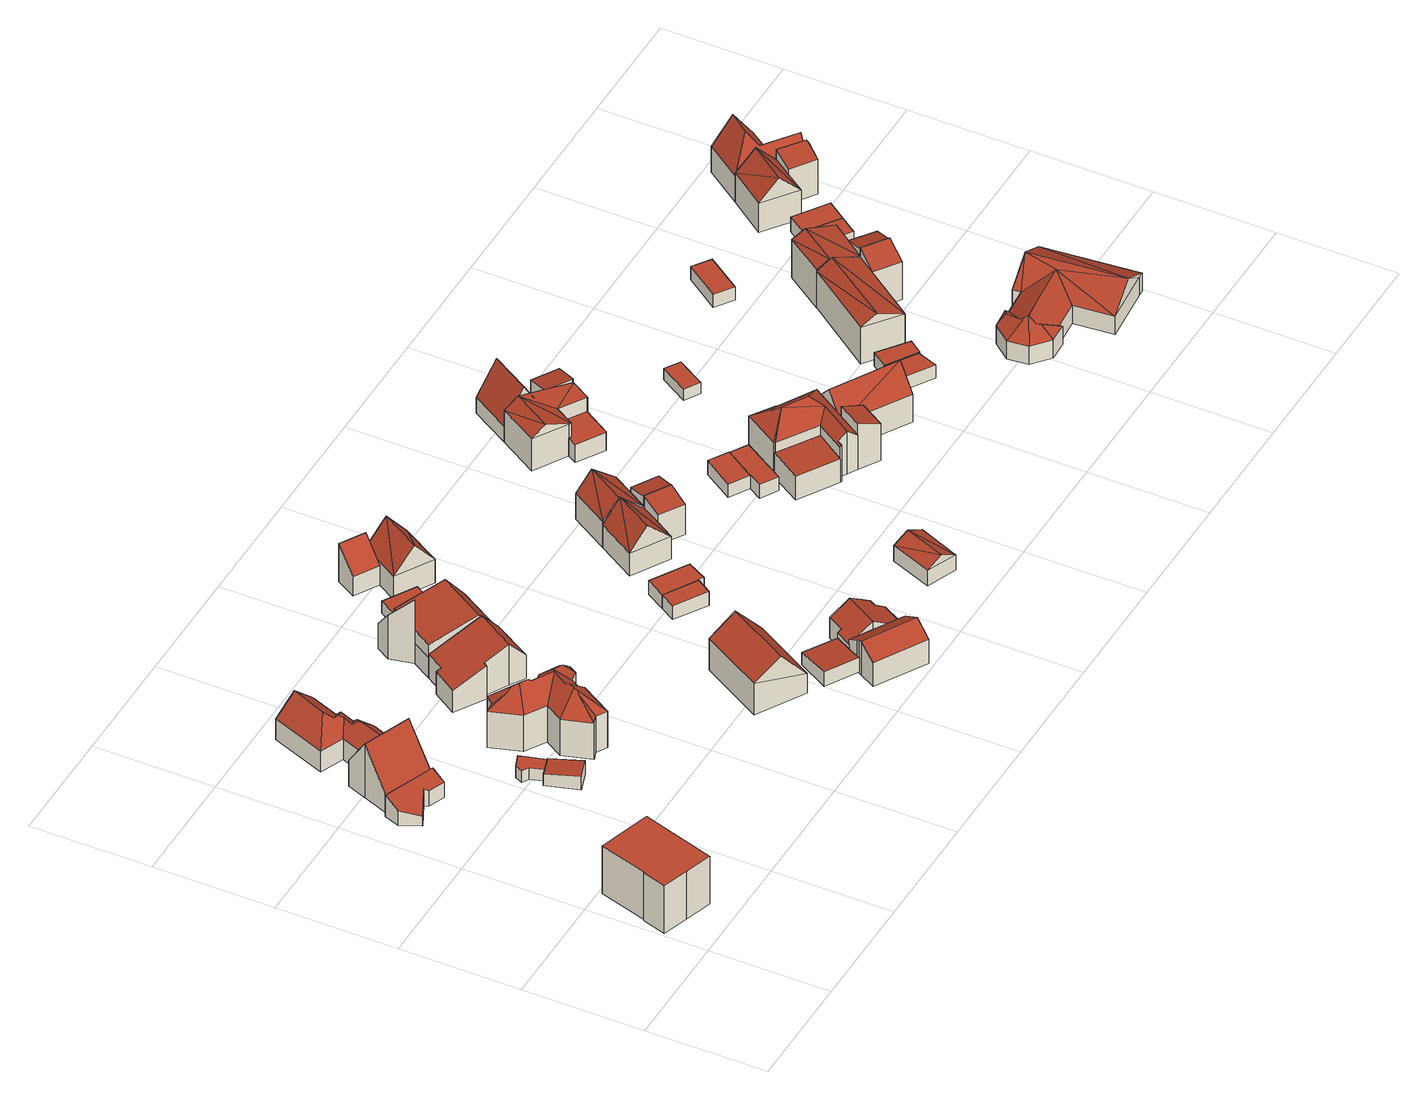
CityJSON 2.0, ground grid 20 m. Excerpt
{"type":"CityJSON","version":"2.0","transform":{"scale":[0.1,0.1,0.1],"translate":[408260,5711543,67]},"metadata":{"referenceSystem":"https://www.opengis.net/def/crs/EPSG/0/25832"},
"CityObjects":{
"building1":{"type":"Building","attributes":{"Gemeindeschluessel":"05978036","Geometrietyp2DReferenz":"3000","function":"31001_1000","roofType":"9999","measuredHeight":9},"geometry":[{"type":"MultiSurface","lod":"2","boundaries":[[[0,1,2,3,4,5,6]],[[6,5,7,8]],[[5,4,9,7]],[[4,3,10,9]],[[3,2,11,10]],[[2,1,12,11]],[[1,0,13,12]],[[0,6,8,13]],[[8,7,9,10,11,12,13]]],"semantics":{"surfaces":[{"type":"RoofSurface"},{"type":"WallSurface"},{"type":"GroundSurface"}],"values":[0,1,1,1,1,1,1,1,2]}}]},
"building2":{"type":"Building","attributes":{"Gemeindeschluessel":"05978036","Geometrietyp2DReferenz":"3000","function":"31001_1000"},"children":["building2-1","building2-2","building2-3"]},
"building2-1":{"type":"BuildingPart","attributes":{"roofType":"5000","measuredHeight":7.18},"parents":["building2"],"geometry":[{"type":"MultiSurface","lod":"2","boundaries":[[[14,15,16,17]],[[15,18,19,16]],[[18,20,21,19]],[[20,22,23,21]],[[22,24,25,23]],[[24,26,27,25]],[[26,28,29,27]],[[30,31,32,33]],[[31,34,35,32]],[[34,36,37,35]],[[36,14,17,37]],[[31,30,38,39,40,41,42,43]],[[39,44,28,26,40]],[[26,24,41,40]],[[24,22,42,41]],[[22,20,45,43,42]],[[20,18,46,45]],[[18,15,14,47,46]],[[14,36,34,47]],[[34,31,43,45,46,47]],[[17,16,19,21,23,25,27,29,48,33,32,35,37]],[[49,44,39]],[[48,29,28,44,49]],[[38,49,39]],[[48,49,38,30,33]]],"semantics":{"surfaces":[{"type":"WallSurface"},{"type":"RoofSurface"},{"type":"GroundSurface"},{"type":"ClosureSurface"}],"values":[0,0,0,0,0,0,0,0,0,0,0,1,1,1,1,1,1,1,1,1,2,0,3,0,3]}}]},
"building2-2":{"type":"BuildingPart","attributes":{"roofType":"2100","measuredHeight":4.01},"parents":["building2"],"geometry":[{"type":"MultiSurface","lod":"2","boundaries":[[[50,51,52,53]],[[51,54,55,52]],[[54,56,57,55]],[[56,58,59,60,57]],[[61,62,63,64,65]],[[62,66,67,63]],[[66,68,69,67]],[[68,50,53,69]],[[68,66,62,61,58,56,54,51,50]],[[53,52,55,57,60,64,63,67,69]],[[65,59,58,61]],[[65,64,60,59]]],"semantics":{"surfaces":[{"type":"WallSurface"},{"type":"RoofSurface"},{"type":"GroundSurface"},{"type":"ClosureSurface"}],"values":[0,0,0,0,0,0,0,0,1,2,0,3]}}]},
"building2-3":{"type":"BuildingPart","attributes":{"roofType":"3100","measuredHeight":10.14},"parents":["building2"],"geometry":[{"type":"MultiSurface","lod":"2","boundaries":[[[70,71,72,73]],[[71,74,33,72]],[[74,30,33]],[[75,76,77,29,28]],[[76,65,64,77]],[[59,70,73,60]],[[76,75,44,49,38,74,71,70]],[[70,59,65,76]],[[73,72,33,48,29,77,64,60]],[[30,74,38]],[[28,44,75]],[[29,48,49,44,28]],[[48,33,30,38,49]],[[59,60,64,65]]],"semantics":{"surfaces":[{"type":"WallSurface"},{"type":"RoofSurface"},{"type":"GroundSurface"},{"type":"ClosureSurface"}],"values":[0,0,0,0,0,0,1,1,2,0,0,3,3,3]}}]},
"building3":{"type":"Building","attributes":{"Gemeindeschluessel":"05978036","Geometrietyp2DReferenz":"3000","function":"31001_2460","roofType":"2100","measuredHeight":2.62},"geometry":[{"type":"MultiSurface","lod":"2","boundaries":[[[78,79,80,81]],[[79,82,83,80]],[[82,84,85,83]],[[84,86,87,85]],[[86,88,89,87]],[[88,78,81,89]],[[88,86,84,82,79,78]],[[81,80,83,85,87,89]]],"semantics":{"surfaces":[{"type":"WallSurface"},{"type":"RoofSurface"},{"type":"GroundSurface"}],"values":[0,0,0,0,0,0,1,2]}}]},
"building4":{"type":"Building","attributes":{"Gemeindeschluessel":"05978036","Geometrietyp2DReferenz":"3000","function":"31001_1310","roofType":"1000","measuredHeight":2.23},"geometry":[{"type":"MultiSurface","lod":"2","boundaries":[[[90,91,92,93]],[[91,94,95,92]],[[94,96,97,95]],[[96,84,85,97]],[[84,82,83,85]],[[82,90,93,83]],[[82,84,96,94,91,90]],[[93,92,95,97,85,83]]],"semantics":{"surfaces":[{"type":"WallSurface"},{"type":"RoofSurface"},{"type":"GroundSurface"}],"values":[0,0,0,0,0,0,1,2]}}]},
"building5":{"type":"Building","attributes":{"Gemeindeschluessel":"05978036","Geometrietyp2DReferenz":"3000","function":"31001_1000","roofType":"5000","measuredHeight":10.11},"geometry":[{"type":"MultiSurface","lod":"2","boundaries":[[[98,99,100,101]],[[99,102,103,100]],[[102,104,105,103]],[[104,106,107,105]],[[106,108,109,107]],[[108,110,111,109]],[[110,112,113,111]],[[112,114,115,113]],[[114,116,117,115]],[[116,118,119,117]],[[118,120,121,119]],[[120,122,123,121]],[[122,124,125,123]],[[124,126,127,125]],[[126,128,129,127]],[[128,130,131,129]],[[130,132,133,131]],[[132,134,135,133]],[[134,98,101,135]],[[136,137,138,134,132]],[[136,132,130]],[[137,136,130,128]],[[139,138,137,128,126]],[[140,139,126,124]],[[141,142,143,140,124,122]],[[144,145,141,122,120]],[[146,144,120,118]],[[146,118,116]],[[145,144,146,116,114]],[[142,141,145,114,112]],[[147,143,142,112,110]],[[148,147,110,108]],[[149,150,148,108,106]],[[151,149,106,104]],[[151,104,102]],[[150,149,151,102,99]],[[143,147,148,150,99,98]],[[138,139,140,143,98,134]],[[101,100,103,105,107,109,111,113,115,117,119,121,123,125,127,129,131,133,135]]],"semantics":{"surfaces":[{"type":"WallSurface"},{"type":"RoofSurface"},{"type":"GroundSurface"}],"values":[0,0,0,0,0,0,0,0,0,0,0,0,0,0,0,0,0,0,0,1,1,1,1,1,1,1,1,1,1,1,1,1,1,1,1,1,1,1,2]}}]},
"building6":{"type":"Building","attributes":{"Gemeindeschluessel":"05978036","Geometrietyp2DReferenz":"3000","function":"31001_1000","roofType":"3100","measuredHeight":7.62},"geometry":[{"type":"MultiSurface","lod":"2","boundaries":[[[152,153,154,155]],[[153,156,157,154]],[[156,158,159,157]],[[158,160,161,159]],[[160,162,163,161]],[[162,164,165,163]],[[164,166,167,165]],[[166,168,169,167]],[[168,170,171,169]],[[170,172,173,171]],[[172,152,155,173]],[[168,166,164,162]],[[162,160,158,156,153,152,172,170,168]],[[155,154,157,159,161,163,165,167,169,171,173]]],"semantics":{"surfaces":[{"type":"WallSurface"},{"type":"RoofSurface"},{"type":"GroundSurface"}],"values":[0,0,0,0,0,0,0,0,0,0,0,1,1,2]}}]},
"building7":{"type":"Building","attributes":{"Gemeindeschluessel":"05978036","Geometrietyp2DReferenz":"3000","function":"31001_1000"},"children":["building7-1","building7-2"]},
"building7-1":{"type":"BuildingPart","attributes":{"roofType":"2100","measuredHeight":11.92},"parents":["building7"],"geometry":[{"type":"MultiSurface","lod":"2","boundaries":[[[174,175,176,177,178,179]],[[175,180,181,176]],[[180,182,183,184,181]],[[180,175,174,185,182]],[[184,177,176,181]],[[179,185,174]],[[178,177,184,183]],[[178,183,182,185,179]]],"semantics":{"surfaces":[{"type":"WallSurface"},{"type":"RoofSurface"},{"type":"GroundSurface"},{"type":"ClosureSurface"}],"values":[0,0,0,1,2,0,3,3]}}]},
"building7-2":{"type":"BuildingPart","attributes":{"roofType":"3100","measuredHeight":7.96},"parents":["building7"],"geometry":[{"type":"MultiSurface","lod":"2","boundaries":[[[183,186,187,184]],[[186,188,189,187]],[[188,190,165,189]],[[190,191,161,165]],[[191,178,177,161]],[[179,192,193,194,195,185]],[[186,194,193,196,188]],[[190,196,193,192,191]],[[188,196,190]],[[183,182,195,194,186]],[[191,192,179,178]],[[177,184,187,189,165,161]],[[184,177,178,183]],[[195,182,185]],[[178,179,185,182,183]]],"semantics":{"surfaces":[{"type":"WallSurface"},{"type":"RoofSurface"},{"type":"GroundSurface"},{"type":"ClosureSurface"}],"values":[0,0,0,0,0,1,1,0,0,0,0,2,3,0,3]}}]},
"building8":{"type":"Building","attributes":{"Gemeindeschluessel":"05978036","Geometrietyp2DReferenz":"3000","function":"31001_1000","roofType":"3100","measuredHeight":9},"geometry":[{"type":"MultiSurface","lod":"2","boundaries":[[[197,198,199,200]],[[198,201,202,199]],[[201,203,204,202]],[[203,197,200,204]],[[201,198,205]],[[197,203,206]],[[198,197,206,205]],[[203,201,205,206]],[[200,199,202,204]]],"semantics":{"surfaces":[{"type":"WallSurface"},{"type":"RoofSurface"},{"type":"GroundSurface"}],"values":[0,0,0,0,0,0,1,1,2]}}]},
"building9":{"type":"Building","attributes":{"Gemeindeschluessel":"05978036","Geometrietyp2DReferenz":"3000","function":"31001_2460","roofType":"2100","measuredHeight":2.64},"geometry":[{"type":"MultiSurface","lod":"2","boundaries":[[[207,208,209,210]],[[208,211,212,209]],[[211,213,214,212]],[[213,215,216,214]],[[215,217,218,216]],[[217,207,210,218]],[[217,215,213,211,208,207]],[[210,209,212,214,216,218]]],"semantics":{"surfaces":[{"type":"WallSurface"},{"type":"RoofSurface"},{"type":"GroundSurface"}],"values":[0,0,0,0,0,0,1,2]}}]},
"building10":{"type":"Building","attributes":{"Gemeindeschluessel":"05978036","Geometrietyp2DReferenz":"3000","function":"31001_2460","roofType":"1000","measuredHeight":2.32},"geometry":[{"type":"MultiSurface","lod":"2","boundaries":[[[219,220,221,222]],[[220,223,224,221]],[[223,225,226,224]],[[225,219,222,226]],[[225,223,220,219]],[[222,221,224,226]]],"semantics":{"surfaces":[{"type":"WallSurface"},{"type":"RoofSurface"},{"type":"GroundSurface"}],"values":[0,0,0,0,1,2]}}]},
"building11":{"type":"Building","attributes":{"Gemeindeschluessel":"05978036","Geometrietyp2DReferenz":"3000","function":"31001_1000"},"children":["building11-1","building11-2"]},
"building11-1":{"type":"BuildingPart","attributes":{"roofType":"3100","measuredHeight":6},"parents":["building11"],"geometry":[{"type":"MultiSurface","lod":"2","boundaries":[[[227,228,229,230]],[[228,231,232,229]],[[231,233,234,232]],[[233,235,236,234]],[[235,237,238,236]],[[237,239,240,238]],[[239,241,242,240]],[[241,243,244,242]],[[245,246,247,248]],[[246,227,230,247]],[[249,250,243,241,239,237,235,233,231]],[[231,228,227,246,245,251,249]],[[230,229,232,234,236,238,240,242,244,252,248,247]],[[253,250,249]],[[252,244,243,250,253]],[[251,253,249]],[[245,248,252,253,251]]],"semantics":{"surfaces":[{"type":"WallSurface"},{"type":"RoofSurface"},{"type":"GroundSurface"},{"type":"ClosureSurface"}],"values":[0,0,0,0,0,0,0,0,0,0,1,1,2,0,3,0,3]}}]},
"building11-2":{"type":"BuildingPart","attributes":{"roofType":"3100","measuredHeight":6.38},"parents":["building11"],"geometry":[{"type":"MultiSurface","lod":"2","boundaries":[[[254,255,256,257]],[[255,258,259,256]],[[258,260,245,248,259]],[[261,262,263,244,243]],[[262,264,265,263]],[[264,266,267,265]],[[266,268,269,267]],[[268,254,257,269]],[[264,262,261,250,253,251,260,258,255,254]],[[254,268,266,264]],[[257,256,259,248,252,244,263,265,267,269]],[[261,243,250]],[[251,245,260]],[[250,243,244,252,253]],[[253,252,248,245,251]]],"semantics":{"surfaces":[{"type":"WallSurface"},{"type":"RoofSurface"},{"type":"GroundSurface"},{"type":"ClosureSurface"}],"values":[0,0,0,0,0,0,0,0,1,1,2,0,0,3,3]}}]},
"building12":{"type":"Building","attributes":{"Gemeindeschluessel":"05978036","Geometrietyp2DReferenz":"3000","function":"31001_1000"},"children":["building12-1","building12-2"]},
"building12-1":{"type":"BuildingPart","attributes":{"roofType":"2100","measuredHeight":7.11},"parents":["building12"],"geometry":[{"type":"MultiSurface","lod":"2","boundaries":[[[270,271,272,273]],[[271,274,275,276,272]],[[277,270,273,278]],[[277,279,274,271,270]],[[273,272,276,278]],[[279,275,274]],[[277,278,276,275,279]]],"semantics":{"surfaces":[{"type":"WallSurface"},{"type":"RoofSurface"},{"type":"GroundSurface"},{"type":"ClosureSurface"}],"values":[0,0,0,1,2,0,3]}}]},
"building12-2":{"type":"BuildingPart","attributes":{"roofType":"3100","measuredHeight":8.64},"parents":["building12"],"geometry":[{"type":"MultiSurface","lod":"2","boundaries":[[[280,281,282,283]],[[281,284,285,282]],[[275,280,283,276]],[[284,281,286]],[[280,275,287]],[[286,280,287]],[[280,286,281]],[[284,287,275,279]],[[287,284,286]],[[283,282,285,278,276]],[[278,285,284,279,277]],[[276,278,277,279,275]]],"semantics":{"surfaces":[{"type":"WallSurface"},{"type":"RoofSurface"},{"type":"GroundSurface"},{"type":"ClosureSurface"}],"values":[0,0,0,0,0,1,1,1,1,2,0,3]}}]},
"building13":{"type":"Building","attributes":{"Gemeindeschluessel":"05978036","Geometrietyp2DReferenz":"3000","function":"31001_2460","roofType":"1000","measuredHeight":2.58},"geometry":[{"type":"MultiSurface","lod":"2","boundaries":[[[288,289,290,291]],[[289,292,293,290]],[[292,294,295,293]],[[294,288,291,295]],[[294,292,289,288]],[[291,290,293,295]]],"semantics":{"surfaces":[{"type":"WallSurface"},{"type":"RoofSurface"},{"type":"GroundSurface"}],"values":[0,0,0,0,1,2]}}]},
"building14":{"type":"Building","attributes":{"Gemeindeschluessel":"05978036","Geometrietyp2DReferenz":"3000","function":"51009_1611","roofType":"1000","measuredHeight":2.55},"geometry":[{"type":"MultiSurface","lod":"2","boundaries":[[[296,297,298,299]],[[297,300,301,298]],[[300,292,293,301]],[[292,289,290,293]],[[289,302,303,290]],[[302,296,299,303]],[[302,289,292,300,297,296]],[[299,298,301,293,290,303]]],"semantics":{"surfaces":[{"type":"WallSurface"},{"type":"RoofSurface"},{"type":"GroundSurface"}],"values":[0,0,0,0,0,0,1,2]}}]},
"building15":{"type":"Building","attributes":{"Geometrietyp2DReferenz":"3000","Gemeindeschluessel":"05978036","function":"31001_1000"},"children":["building15-1","building15-2"]},
"building15-1":{"type":"BuildingPart","attributes":{"roofType":"3100","measuredHeight":8.28},"parents":["building15"],"geometry":[{"type":"MultiSurface","lod":"2","boundaries":[[[304,305,306,307]],[[305,308,309,306]],[[308,310,311,309]],[[310,312,313,311]],[[305,304,312,314]],[[314,315,305]],[[314,310,308]],[[308,315,314]],[[314,312,310]],[[305,315,308]],[[307,306,309,311,313]],[[307,313,312,304]]],"semantics":{"surfaces":[{"type":"WallSurface"},{"type":"RoofSurface"},{"type":"GroundSurface"},{"type":"ClosureSurface"}],"values":[0,0,0,0,1,1,1,1,0,0,2,3]}}]},
"building15-2":{"type":"BuildingPart","attributes":{"roofType":"2100","measuredHeight":6.69},"parents":["building15"],"geometry":[{"type":"MultiSurface","lod":"2","boundaries":[[[316,317,318,313,312]],[[317,319,320,318]],[[319,321,304,307,320]],[[319,317,316,321]],[[307,313,318,320]],[[312,304,321,316]],[[312,313,307,304]]],"semantics":{"surfaces":[{"type":"WallSurface"},{"type":"RoofSurface"},{"type":"GroundSurface"},{"type":"ClosureSurface"}],"values":[0,0,0,1,2,0,3]}}]},
"building16":{"type":"Building","attributes":{"Gemeindeschluessel":"05978036","Geometrietyp2DReferenz":"3000","function":"31001_2460","roofType":"3100","measuredHeight":4.36},"geometry":[{"type":"MultiSurface","lod":"2","boundaries":[[[322,323,324,325]],[[323,326,327,324]],[[326,328,329,327]],[[328,322,325,329]],[[326,323,330]],[[322,328,331]],[[323,331,330]],[[331,323,322]],[[330,328,326]],[[328,330,331]],[[325,324,327,329]]],"semantics":{"surfaces":[{"type":"WallSurface"},{"type":"RoofSurface"},{"type":"GroundSurface"}],"values":[0,0,0,0,0,0,1,1,1,1,2]}}]},
"building17":{"type":"Building","attributes":{"Gemeindeschluessel":"05978036","Geometrietyp2DReferenz":"3000","function":"31001_1000"},"children":["building17-1","building17-2"]},
"building17-1":{"type":"BuildingPart","attributes":{"roofType":"3100","measuredHeight":8.11},"parents":["building17"],"geometry":[{"type":"MultiSurface","lod":"2","boundaries":[[[332,333,334,335]],[[333,336,337,334]],[[338,339,311,340]],[[339,332,335,311]],[[339,341,332]],[[339,342,341]],[[341,338,336,333]],[[342,338,341]],[[332,341,333]],[[342,339,338]],[[335,334,337,340,311]],[[340,337,336,338]]],"semantics":{"surfaces":[{"type":"WallSurface"},{"type":"RoofSurface"},{"type":"GroundSurface"},{"type":"ClosureSurface"}],"values":[0,0,0,0,1,1,1,1,0,0,2,3]}}]},
"building17-2":{"type":"BuildingPart","attributes":{"roofType":"2100","measuredHeight":6.53},"parents":["building17"],"geometry":[{"type":"MultiSurface","lod":"2","boundaries":[[[343,344,318,345]],[[344,346,338,340,318]],[[347,343,345,337,336]],[[347,346,344,343]],[[345,318,340,337]],[[347,336,338,346]],[[336,337,340,338]]],"semantics":{"surfaces":[{"type":"WallSurface"},{"type":"RoofSurface"},{"type":"GroundSurface"},{"type":"ClosureSurface"}],"values":[0,0,0,1,2,0,3]}}]},
"building18":{"type":"Building","attributes":{"Gemeindeschluessel":"05978036","Geometrietyp2DReferenz":"3000","function":"31001_2460","roofType":"2100","measuredHeight":2.73},"geometry":[{"type":"MultiSurface","lod":"2","boundaries":[[[348,349,350,351]],[[349,352,353,350]],[[352,354,355,353]],[[354,348,351,355]],[[354,352,349,348]],[[351,350,353,355]]],"semantics":{"surfaces":[{"type":"WallSurface"},{"type":"RoofSurface"},{"type":"GroundSurface"}],"values":[0,0,0,0,1,2]}}]},
"building19":{"type":"Building","attributes":{"Gemeindeschluessel":"05978036","Geometrietyp2DReferenz":"3000","function":"31001_2460","roofType":"1000","measuredHeight":2.58},"geometry":[{"type":"MultiSurface","lod":"2","boundaries":[[[356,357,355,358]],[[357,359,353,355]],[[359,360,361,353]],[[360,362,363,361]],[[362,356,358,363]],[[362,360,359,357,356]],[[358,355,353,361,363]]],"semantics":{"surfaces":[{"type":"WallSurface"},{"type":"RoofSurface"},{"type":"GroundSurface"}],"values":[0,0,0,0,0,1,2]}}]},
"building20":{"type":"Building","attributes":{"Gemeindeschluessel":"05978036","Geometrietyp2DReferenz":"3000","function":"31001_1000"},"children":["building20-1","building20-2"]},
"building20-1":{"type":"BuildingPart","attributes":{"roofType":"1000","measuredHeight":3.38},"parents":["building20"],"geometry":[{"type":"MultiSurface","lod":"2","boundaries":[[[364,365,366,367]],[[365,368,369,366]],[[368,370,371,369]],[[370,372,373,371]],[[370,368,365,364,374,375,372]],[[373,376,377,367,366,369,371]],[[376,373,372,375]],[[377,376,375,374]],[[367,377,374,364]]],"semantics":{"surfaces":[{"type":"WallSurface"},{"type":"RoofSurface"},{"type":"GroundSurface"},{"type":"ClosureSurface"}],"values":[0,0,0,0,1,2,3,3,3]}}]},
"building20-2":{"type":"BuildingPart","attributes":{"roofType":"5000","measuredHeight":7.68},"parents":["building20"],"geometry":[{"type":"MultiSurface","lod":"2","boundaries":[[[378,379,380,373,372]],[[379,381,382,380]],[[381,383,384,382]],[[383,385,386,384]],[[385,387,388,386]],[[387,389,390,388]],[[389,391,364,367,390]],[[387,392,391,389]],[[387,385,393,394,392]],[[394,395,392]],[[394,396,397,395]],[[396,394,381]],[[381,379,396]],[[395,397,378]],[[378,397,396,379]],[[383,393,385]],[[381,394,393,383]],[[373,380,382,384,386,388,390,367,377,376]],[[374,364,391,392]],[[374,377,367,364]],[[375,374,392,395]],[[375,376,377,374]],[[372,375,395,378]],[[372,373,376,375]]],"semantics":{"surfaces":[{"type":"WallSurface"},{"type":"RoofSurface"},{"type":"GroundSurface"},{"type":"ClosureSurface"}],"values":[0,0,0,0,0,0,0,1,1,1,1,1,1,0,0,0,0,2,0,3,0,3,0,3]}}]},
"building21":{"type":"Building","attributes":{"Gemeindeschluessel":"05978036","Geometrietyp2DReferenz":"3000","function":"31001_1000"},"children":["building21-1","building21-2"]},
"building21-1":{"type":"BuildingPart","attributes":{"roofType":"2100","measuredHeight":4.72},"parents":["building21"],"geometry":[{"type":"MultiSurface","lod":"2","boundaries":[[[398,399,400,401]],[[399,402,403,400]],[[402,399,398,404,405]],[[406,401,400,403,407]],[[398,401,406,404]],[[406,407,405,404]],[[407,403,402,405]]],"semantics":{"surfaces":[{"type":"WallSurface"},{"type":"RoofSurface"},{"type":"GroundSurface"},{"type":"ClosureSurface"}],"values":[0,0,1,2,3,3,3]}}]},
"building21-2":{"type":"BuildingPart","attributes":{"roofType":"5000","measuredHeight":9.38},"parents":["building21"],"geometry":[{"type":"MultiSurface","lod":"2","boundaries":[[[408,409,410,411]],[[409,412,398,401,410]],[[413,414,415,403,402]],[[414,416,417,415]],[[416,418,419,417]],[[418,420,421,419]],[[420,422,423,421]],[[422,424,425,423]],[[424,426,427,425]],[[426,408,411,427]],[[422,420,428,429,430]],[[420,418,431,428]],[[418,416,431]],[[416,414,429,428,431]],[[429,432,430]],[[433,434,432,429]],[[414,413,433,429]],[[434,412,409,408,426,432]],[[426,424,422,430,432]],[[411,410,401,406,407,403,415,417,419,421,423,425,427]],[[404,398,412,434]],[[404,406,401,398]],[[433,405,404,434]],[[405,407,406,404]],[[402,405,433,413]],[[407,405,402,403]]],"semantics":{"surfaces":[{"type":"WallSurface"},{"type":"RoofSurface"},{"type":"GroundSurface"},{"type":"ClosureSurface"}],"values":[0,0,0,0,0,0,0,0,0,0,1,1,1,1,1,1,1,1,1,2,0,3,0,3,0,3]}}]},
"building22":{"type":"Building","attributes":{"Gemeindeschluessel":"05978036","Geometrietyp2DReferenz":"3000","function":"31001_1000"},"children":["building22-1","building22-2"]},
"building22-1":{"type":"BuildingPart","attributes":{"roofType":"2100","measuredHeight":6.71},"parents":["building22"],"geometry":[{"type":"MultiSurface","lod":"2","boundaries":[[[435,436,386,437]],[[436,438,384,386]],[[438,439,440,441,384]],[[442,435,437,443,444]],[[442,439,438,436,435]],[[437,386,384,441,443]],[[442,444,440,439]],[[444,443,441,440]]],"semantics":{"surfaces":[{"type":"WallSurface"},{"type":"RoofSurface"},{"type":"GroundSurface"},{"type":"ClosureSurface"}],"values":[0,0,0,0,1,2,0,3]}}]},
"building22-2":{"type":"BuildingPart","attributes":{"roofType":"5000","measuredHeight":8.85},"parents":["building22"],"geometry":[{"type":"MultiSurface","lod":"2","boundaries":[[[445,446,447,448]],[[446,444,443,447]],[[440,449,382,441]],[[449,445,448,382]],[[450,440,444,446,451]],[[451,445,449,450]],[[440,450,449]],[[445,451,446]],[[448,447,443,441,382]],[[441,443,444,440]]],"semantics":{"surfaces":[{"type":"WallSurface"},{"type":"RoofSurface"},{"type":"GroundSurface"},{"type":"ClosureSurface"}],"values":[0,0,0,0,1,1,0,0,2,3]}}]},
"building23":{"type":"Building","attributes":{"Gemeindeschluessel":"05978036","Geometrietyp2DReferenz":"3000","function":"31001_1000"},"children":["building23-1","building23-2"]},
"building23-1":{"type":"BuildingPart","attributes":{"roofType":"3100","measuredHeight":9.22},"parents":["building23"],"geometry":[{"type":"MultiSurface","lod":"2","boundaries":[[[452,453,454,423]],[[453,455,456,454]],[[457,452,423,458]],[[455,453,459]],[[452,457,460]],[[453,460,459]],[[460,453,452]],[[457,459,460]],[[459,457,461,455]],[[423,454,456,462,458]],[[462,456,455,461]],[[458,462,461,457]]],"semantics":{"surfaces":[{"type":"WallSurface"},{"type":"RoofSurface"},{"type":"GroundSurface"},{"type":"ClosureSurface"}],"values":[0,0,0,0,0,1,1,1,1,2,0,3]}}]},
"building23-2":{"type":"BuildingPart","attributes":{"roofType":"2100","measuredHeight":8.54},"parents":["building23"],"geometry":[{"type":"MultiSurface","lod":"2","boundaries":[[[463,464,425,465]],[[464,466,457,458,425]],[[467,463,465,462,461]],[[467,466,464,463]],[[465,425,458,462]],[[467,461,457,466]],[[461,462,458,457]]],"semantics":{"surfaces":[{"type":"WallSurface"},{"type":"RoofSurface"},{"type":"GroundSurface"},{"type":"ClosureSurface"}],"values":[0,0,0,1,2,0,3]}}]},
"building24":{"type":"Building","attributes":{"Gemeindeschluessel":"05978036","Geometrietyp2DReferenz":"3000","function":"31001_2460","roofType":"1000","measuredHeight":2.17},"geometry":[{"type":"MultiSurface","lod":"2","boundaries":[[[468,469,470,471]],[[469,472,473,470]],[[472,474,475,473]],[[474,468,471,475]],[[474,472,469,468]],[[471,470,473,475]]],"semantics":{"surfaces":[{"type":"WallSurface"},{"type":"RoofSurface"},{"type":"GroundSurface"}],"values":[0,0,0,0,1,2]}}]},
"building25":{"type":"Building","attributes":{"Gemeindeschluessel":"05978036","Geometrietyp2DReferenz":"3000","function":"31001_2460","roofType":"1000","measuredHeight":2.47},"geometry":[{"type":"MultiSurface","lod":"2","boundaries":[[[476,477,478,479]],[[477,480,481,478]],[[480,482,483,481]],[[482,476,479,483]],[[482,480,477,476]],[[479,478,481,483]]],"semantics":{"surfaces":[{"type":"WallSurface"},{"type":"RoofSurface"},{"type":"GroundSurface"}],"values":[0,0,0,0,1,2]}}]},
"building26":{"type":"Building","attributes":{"Gemeindeschluessel":"05978036","Geometrietyp2DReferenz":"3000","function":"31001_2460","roofType":"1000","measuredHeight":2.51},"geometry":[{"type":"MultiSurface","lod":"2","boundaries":[[[484,485,486,487]],[[485,488,489,486]],[[488,490,491,489]],[[490,492,493,491]],[[492,484,487,493]],[[492,490,488,485,484]],[[487,486,489,491,493]]],"semantics":{"surfaces":[{"type":"WallSurface"},{"type":"RoofSurface"},{"type":"GroundSurface"}],"values":[0,0,0,0,0,1,2]}}]},
"building27":{"type":"Building","attributes":{"Gemeindeschluessel":"05978036","Geometrietyp2DReferenz":"3000","function":"31001_1000"},"children":["building27-1","building27-2"]},
"building27-1":{"type":"BuildingPart","attributes":{"roofType":"2100","measuredHeight":8.76},"parents":["building27"],"geometry":[{"type":"MultiSurface","lod":"2","boundaries":[[[494,495,496,497]],[[495,498,499,500,496]],[[501,502,503,504,505]],[[502,494,497,503]],[[502,501,498,495,494]],[[497,496,500,504,503]],[[505,499,498,501]],[[505,504,500,499]]],"semantics":{"surfaces":[{"type":"WallSurface"},{"type":"RoofSurface"},{"type":"GroundSurface"},{"type":"ClosureSurface"}],"values":[0,0,0,0,1,2,0,3]}}]},
"building27-2":{"type":"BuildingPart","attributes":{"roofType":"3100","measuredHeight":8.6},"parents":["building27"],"geometry":[{"type":"MultiSurface","lod":"2","boundaries":[[[499,506,507,500]],[[506,508,509,507]],[[508,510,511,509]],[[510,512,513,511]],[[512,505,504,513]],[[514,506,499,505]],[[506,514,515]],[[510,515,514,516]],[[515,510,508]],[[510,516,512]],[[512,516,514,505]],[[506,515,508]],[[500,507,509,511,513,504]],[[500,504,505,499]]],"semantics":{"surfaces":[{"type":"WallSurface"},{"type":"RoofSurface"},{"type":"GroundSurface"},{"type":"ClosureSurface"}],"values":[0,0,0,0,0,1,1,1,1,0,0,0,2,3]}}]},
"building28":{"type":"Building","attributes":{"Gemeindeschluessel":"05978036","Geometrietyp2DReferenz":"3000","function":"31001_2460","roofType":"1000","measuredHeight":2.52},"geometry":[{"type":"MultiSurface","lod":"2","boundaries":[[[517,518,519,520]],[[518,521,522,519]],[[521,523,524,522]],[[523,517,520,524]],[[523,521,518,517]],[[520,519,522,524]]],"semantics":{"surfaces":[{"type":"WallSurface"},{"type":"RoofSurface"},{"type":"GroundSurface"}],"values":[0,0,0,0,1,2]}}]},
"building29":{"type":"Building","attributes":{"Gemeindeschluessel":"05978036","Geometrietyp2DReferenz":"3000","function":"31001_1000","roofType":"5000","measuredHeight":6.45},"geometry":[{"type":"MultiSurface","lod":"2","boundaries":[[[525,526,527,528]],[[526,529,530,527]],[[529,531,532,530]],[[531,533,534,532]],[[533,535,536,534]],[[535,537,538,536]],[[537,539,540,538]],[[539,541,542,540]],[[541,543,544,542]],[[543,545,546,544]],[[545,547,548,546]],[[547,549,550,548]],[[549,551,552,550]],[[551,553,554,552]],[[553,555,556,554]],[[555,525,528,556]],[[551,555,553]],[[551,557,555]],[[557,551,558]],[[558,551,549]],[[558,547,559]],[[547,558,549]],[[559,557,558]],[[559,526,557]],[[526,559,529]],[[560,561,562,559,547,545]],[[563,560,545,543]],[[563,543,541]],[[561,560,563,541,539]],[[564,562,561,539,537]],[[565,566,564,537,535]],[[565,535,533]],[[566,565,533,531]],[[559,562,564,566,531,529]],[[525,557,526]],[[557,525,555]],[[528,527,530,532,534,536,538,540,542,544,546,548,550,552,554,556]]],"semantics":{"surfaces":[{"type":"WallSurface"},{"type":"RoofSurface"},{"type":"GroundSurface"}],"values":[0,0,0,0,0,0,0,0,0,0,0,0,0,0,0,0,1,1,1,0,1,1,1,1,1,1,1,1,1,1,1,1,1,1,0,0,2]}}]},
"building30":{"type":"Building","attributes":{"Gemeindeschluessel":"05978036","Geometrietyp2DReferenz":"3000","function":"31001_1000"},"children":["building30-1","building30-2"]},
"building30-1":{"type":"BuildingPart","attributes":{"roofType":"2100","measuredHeight":8.54},"parents":["building30"],"geometry":[{"type":"MultiSurface","lod":"2","boundaries":[[[567,568,569,570]],[[568,571,572,569]],[[571,573,574,575,572]],[[576,567,570,577]],[[576,578,573,571,568,567]],[[570,569,572,575,577]],[[578,574,573]],[[576,577,575,574,578]]],"semantics":{"surfaces":[{"type":"WallSurface"},{"type":"RoofSurface"},{"type":"GroundSurface"},{"type":"ClosureSurface"}],"values":[0,0,0,0,1,2,0,3]}}]},
"building30-2":{"type":"BuildingPart","attributes":{"roofType":"3100","measuredHeight":8.5},"parents":["building30"],"geometry":[{"type":"MultiSurface","lod":"2","boundaries":[[[579,580,581,582]],[[580,583,584,581]],[[574,579,582,575]],[[583,580,585]],[[579,574,586]],[[580,586,585]],[[586,580,579]],[[585,574,578,583]],[[574,585,586]],[[582,581,584,577,575]],[[577,584,583,578,576]],[[575,577,576,578,574]]],"semantics":{"surfaces":[{"type":"WallSurface"},{"type":"RoofSurface"},{"type":"GroundSurface"},{"type":"ClosureSurface"}],"values":[0,0,0,0,0,1,1,1,1,2,0,3]}}]},
"building31":{"type":"Building","attributes":{"Gemeindeschluessel":"05978036","Geometrietyp2DReferenz":"3000","function":"31001_2460","roofType":"1000","measuredHeight":2.8},"geometry":[{"type":"MultiSurface","lod":"2","boundaries":[[[587,588,589,590]],[[588,591,592,589]],[[591,593,594,592]],[[593,587,590,594]],[[593,591,588,587]],[[590,589,592,594]]],"semantics":{"surfaces":[{"type":"WallSurface"},{"type":"RoofSurface"},{"type":"GroundSurface"}],"values":[0,0,0,0,1,2]}}]},
"building32":{"type":"Building","attributes":{"Gemeindeschluessel":"05978036","Geometrietyp2DReferenz":"3000","function":"31001_2460","roofType":"1000","measuredHeight":2.77},"geometry":[{"type":"MultiSurface","lod":"2","boundaries":[[[587,595,596,597]],[[595,598,599,596]],[[598,588,600,599]],[[588,587,597,600]],[[588,598,595,587]],[[597,596,599,600]]],"semantics":{"surfaces":[{"type":"WallSurface"},{"type":"RoofSurface"},{"type":"GroundSurface"}],"values":[0,0,0,0,1,2]}}]},
"building33":{"type":"Building","attributes":{"Gemeindeschluessel":"05978036","Geometrietyp2DReferenz":"3000","function":"31001_1000"},"children":["building33-1","building33-2"]},
"building33-1":{"type":"BuildingPart","attributes":{"roofType":"3100","measuredHeight":9.1},"parents":["building33"],"geometry":[{"type":"MultiSurface","lod":"2","boundaries":[[[601,602,603,604]],[[602,605,606,603]],[[605,607,608,606]],[[602,601,609]],[[607,605,610]],[[610,601,611,607]],[[601,610,609]],[[605,609,610]],[[609,605,602]],[[608,612,604,603,606]],[[604,612,611,601]],[[612,608,607,611]]],"semantics":{"surfaces":[{"type":"WallSurface"},{"type":"RoofSurface"},{"type":"GroundSurface"},{"type":"ClosureSurface"}],"values":[0,0,0,0,0,1,1,1,1,2,0,3]}}]},
"building33-2":{"type":"BuildingPart","attributes":{"roofType":"2100","measuredHeight":7.4},"parents":["building33"],"geometry":[{"type":"MultiSurface","lod":"2","boundaries":[[[613,614,615,608,607]],[[614,616,617,615]],[[616,618,619,617]],[[618,620,611,612,619]],[[620,618,616,614,613]],[[608,615,617,619,612]],[[607,611,620,613]],[[608,612,611,607]]],"semantics":{"surfaces":[{"type":"WallSurface"},{"type":"RoofSurface"},{"type":"GroundSurface"},{"type":"ClosureSurface"}],"values":[0,0,0,0,1,2,0,3]}}]},
"building34":{"type":"Building","attributes":{"Gemeindeschluessel":"05978036","Geometrietyp2DReferenz":"3000","function":"31001_1000","roofType":"5000","measuredHeight":9.58},"geometry":[{"type":"MultiSurface","lod":"2","boundaries":[[[621,622,623,606]],[[622,624,625,623]],[[624,626,627,625]],[[626,628,629,627]],[[628,630,615,629]],[[630,621,606,615]],[[631,630,628]],[[632,631,628,626]],[[633,634,632,626,624]],[[633,624,622]],[[634,633,622,621]],[[631,632,634,621,630]],[[606,623,625,627,629,615]]],"semantics":{"surfaces":[{"type":"WallSurface"},{"type":"RoofSurface"},{"type":"GroundSurface"}],"values":[0,0,0,0,0,0,0,1,1,0,1,1,2]}}]}
},
"vertices":[
[47,58,102],[92,44,102],[130,166,102],[42,193,102],[17,111,102],[15,112,102],[3,72,102],[15,112,12],[3,72,12],[17,111,12],[42,193,12],[130,166,12],[92,44,12],[47,58,12],
[164,755,86],[197,742,53],[197,742,14],[164,755,14],[179,695,53],[179,695,14],[187,692,53],[187,692,14],[177,666,53],[177,666,14],[183,663,53],[183,663,14],[181,634,53],[181,634,14],[166,596,53],[166,596,14],[117,615,53],[135,661,53],[135,661,14],[117,615,14],[95,677,53],[95,677,14],[130,768,53],[130,768,14],[126,612,62],[142,606,77],[155,640,77],[156,646,76],[152,655,70],[159,672,70],[157,600,62],[156,679,75],[148,682,75],[141,697,86],[142,606,14],[142,606,62],
[96,510,46],[55,491,32],[55,491,14],[96,510,14],[40,523,42],[40,523,14],[50,549,54],[50,549,14],[55,547,54],[55,547,40],[55,547,14],[135,516,54],[134,513,53],[134,513,14],[135,516,14],[135,516,40],[126,492,43],[126,492,14],[99,503,43],[99,503,14],
[74,595,115],[86,627,62],[86,627,14],[74,595,14],[117,615,62],[166,596,62],[154,564,115],[154,564,14],
[231,324,40],[215,377,36],[215,377,14],[231,324,14],[225,380,36],[225,380,14],[247,387,36],[247,387,14],[249,388,36],[249,388,14],[265,335,40],[265,335,14],
[218,402,36],[207,408,36],[207,408,14],[218,402,14],[213,421,36],[213,421,14],[235,429,36],[235,429,14],
[305,417,81],[271,438,81],[271,438,13],[305,417,13],[255,489,81],[255,489,13],[273,491,81],[273,491,13],[285,504,81],[285,504,13],[340,473,81],[340,473,13],[342,466,81],[342,466,13],[355,458,81],[355,458,13],[363,460,81],[363,460,13],[394,442,81],[394,442,13],[399,429,81],[399,429,13],[391,415,81],[391,415,13],[373,411,81],[373,411,13],[364,396,81],[364,396,13],[367,388,81],[367,388,13],[334,334,81],[334,334,13],[317,344,81],[317,344,13],[302,339,81],[302,339,13],[287,387,81],[287,387,13],[321,376,109],[323,377,112],[324,383,114],[330,393,114],[331,401,111],[357,433,105],[351,428,108],[347,427,111],[380,430,97],[359,433,105],[381,431,96],[316,446,110],[312,451,113],[291,468,108],[299,459,112],[284,470,102],
[350,538,76],[300,568,55],[300,568,14],[350,538,14],[327,608,56],[327,608,14],[335,604,59],[335,604,14],[353,634,59],[353,634,14],[431,588,91],[431,588,14],[455,574,59],[455,574,14],[416,508,59],[416,508,14],[392,523,91],[392,523,14],[356,544,76],[356,544,14],[355,545,76],[355,545,14],
[373,667,134],[364,705,98],[364,705,14],[373,667,14],[373,667,52],[373,667,77],[378,729,62],[378,729,14],[402,715,62],[402,715,52],[402,715,14],[396,705,77],
[504,653,52],[504,653,14],[456,573,52],[456,573,14],[455,574,52],[353,634,52],[353,634,77],[428,590,94],[476,670,94],[402,715,77],[455,574,54],
[632,236,52],[572,132,52],[572,132,15],[632,236,15],[493,177,75],[493,177,15],[553,281,75],[553,281,15],[533,154,105],[593,259,105],
[649,87,41],[597,117,41],[597,117,14],[649,87,14],[626,168,37],[626,168,14],[678,137,37],[678,137,14],[662,110,39],[662,110,14],[651,91,40],[651,91,14],
[431,732,41],[447,758,41],[447,758,18],[431,732,18],[499,727,41],[499,727,18],[483,701,41],[483,701,18],
[684,134,51],[699,160,51],[699,160,12],[684,134,12],[729,143,72],[729,143,12],[759,125,51],[759,125,12],[753,115,51],[753,115,12],[768,106,40],[768,106,12],[750,74,40],[750,74,12],[743,78,44],[743,78,12],[736,67,44],[736,67,12],[662,110,46],[678,137,46],[678,137,12],[662,110,12],[698,89,72],[719,77,57],[676,102,57],[698,89,12],[698,89,57],
[646,82,76],[649,87,73],[649,87,12],[646,82,12],[651,91,70],[651,91,12],[662,110,57],[736,67,57],[746,61,57],[746,61,12],[730,34,76],[730,34,12],[714,7,57],[714,7,12],[631,55,57],[631,55,12],
[463,813,53],[482,846,89],[482,846,17],[463,813,17],[522,823,89],[522,823,61],[522,823,17],[503,790,53],[503,790,17],[507,797,61],
[582,787,61],[543,721,61],[543,721,17],[582,787,17],[483,757,61],[483,757,17],[513,739,104],[552,805,104],
[629,379,41],[644,404,41],[644,404,15],[629,379,15],[697,372,41],[697,372,15],[681,347,41],[681,347,15],
[723,400,41],[706,368,41],[706,368,15],[723,400,15],[698,373,41],[698,373,15],[663,436,41],[663,436,15],
[766,473,59],[747,442,59],[747,442,16],[766,473,16],[686,478,59],[686,478,16],[725,542,59],[725,542,16],[785,506,59],[785,506,16],[749,527,99],[711,463,99],
[785,506,83],[825,482,83],[825,482,16],[805,449,73],[805,449,16],[766,473,73],
[870,89,38],[897,158,38],[897,158,9],[870,89,9],[948,138,38],[948,138,9],[920,69,38],[920,69,9],[922,148,53],[895,79,53],
[764,606,64],[823,571,64],[823,571,16],[764,606,16],[802,536,64],[802,536,16],[784,506,64],[725,542,64],[784,506,16],[787,592,98],[748,527,98],
[843,512,74],[825,482,82],[843,512,16],[784,506,82],[802,536,74],
[910,433,38],[942,483,40],[942,483,13],[910,433,13],[973,464,40],[973,464,13],[942,414,38],[942,414,13],
[929,392,39],[942,414,39],[929,392,13],[973,464,39],[1001,447,39],[1001,447,13],[957,375,39],[957,375,13],
[948,682,51],[920,636,51],[920,636,17],[948,682,17],[919,636,51],[919,636,17],[874,663,51],[874,663,17],[883,678,51],[883,678,17],[906,708,51],[887,676,51],[887,676,17],[906,708,17],
[883,678,77],[829,711,77],[829,711,17],[868,775,77],[868,775,17],[968,715,77],[968,715,17],[969,715,77],[969,715,17],[969,714,77],[969,714,17],[949,681,77],[949,681,17],[948,682,77],[906,708,77],[968,715,78],[888,763,94],[887,676,77],[850,699,94],[883,678,79],
[1018,307,53],[954,346,53],[954,346,9],[1018,307,9],[984,396,56],[984,396,9],[1049,355,56],[986,395,56],[1049,355,9],[986,395,9],
[1026,314,78],[1021,306,78],[1021,306,9],[1026,314,9],[1018,307,75],[984,396,75],[983,397,75],[983,397,9],[1020,456,75],[1020,456,9],[1058,432,75],[1058,432,9],[1057,431,75],[1057,431,9],[1118,396,75],[1118,396,9],[1055,297,75],[1055,297,9],[1039,306,90],[1039,306,9],[1026,423,93],[1030,408,103],[1069,384,103],[1027,425,93],[1074,361,90],[986,395,75],[1049,355,75],
[989,748,76],[969,715,84],[989,748,17],[968,715,84],[927,740,84],[927,740,47],[927,740,17],[947,773,76],[947,773,17],[947,773,47],
[907,841,47],[966,805,47],[966,805,17],[907,841,17],[868,775,47],[897,758,106],[937,823,105],
[1118,396,61],[1221,335,61],[1221,335,9],[1186,275,61],[1186,275,9],[1080,337,61],[1080,337,9],[1204,305,101],[1099,366,101],[1113,318,61],[1113,318,9],
[1088,277,79],[1055,297,95],[1088,277,9],[1080,337,94],[1113,318,79],
[1071,588,36],[1100,635,36],[1100,635,15],[1071,588,15],[1124,620,36],[1124,620,15],[1096,573,36],[1096,573,15],
[1247,353,38],[1296,322,38],[1296,322,13],[1247,353,13],[1284,288,38],[1284,288,13],[1228,323,38],[1228,323,13],
[1247,353,39],[1267,379,39],[1267,379,14],[1247,353,14],[1314,343,39],[1314,343,14],[1298,321,39],[1298,321,14],[1296,322,39],[1296,322,14],
[1443,444,98],[1420,412,82],[1420,412,11],[1443,444,11],[1381,440,82],[1381,440,80],[1381,440,11],[1404,472,98],[1441,446,98],[1441,446,11],[1404,472,11],[1404,472,80],
[1321,357,80],[1321,357,11],[1264,400,80],[1264,400,11],[1347,514,80],[1347,514,11],[1348,513,80],[1348,513,11],[1367,499,97],[1285,384,97],[1348,513,81],
[1344,682,40],[1304,624,40],[1304,624,15],[1344,682,15],[1275,645,40],[1275,645,15],[1316,702,40],[1316,702,15],
[1573,106,55],[1480,97,55],[1480,97,21],[1573,106,21],[1474,164,55],[1474,164,21],[1426,160,55],[1426,160,21],[1426,155,55],[1426,155,21],[1393,153,55],[1393,153,21],[1364,177,55],[1364,177,21],[1360,212,55],[1360,212,21],[1384,241,55],[1384,241,21],[1420,245,55],[1420,245,21],[1420,239,55],[1420,239,21],[1467,243,55],[1467,243,21],[1465,257,55],[1465,257,21],[1569,267,55],[1569,267,21],[1576,193,55],[1576,193,21],[1584,107,55],[1584,107,21],[1532,102,86],[1517,262,86],[1510,208,79],[1394,207,72],[1398,201,76],[1402,197,78],[1402,233,66],[1401,197,78],[1401,177,69],[1397,184,71],
[1466,476,81],[1443,444,95],[1443,444,10],[1466,476,10],[1441,446,95],[1441,446,10],[1404,472,95],[1404,472,82],[1404,472,10],[1428,504,81],[1428,504,10],[1426,502,82],
[1347,514,82],[1392,577,82],[1392,577,10],[1347,514,10],[1450,535,82],[1450,535,10],[1409,564,95],[1364,501,95],
[1459,594,40],[1512,556,40],[1512,556,11],[1459,594,11],[1492,528,40],[1492,528,11],[1438,565,40],[1438,565,11],
[1480,624,40],[1480,624,12],[1459,594,12],[1534,587,40],[1534,587,12],[1512,556,12],
[1511,623,68],[1456,664,68],[1456,664,13],[1511,623,13],[1501,725,68],[1501,725,13],[1555,686,68],[1555,686,13],[1483,644,104],[1528,705,104],[1533,654,68],[1533,654,13],
[1555,686,87],[1594,657,87],[1594,657,13],[1591,652,86],[1591,652,13],[1572,627,78],[1572,627,13],[1533,654,78],
[1501,725,61],[1545,786,61],[1545,786,13],[1600,746,61],[1600,746,13],[1578,715,61],[1578,715,13],[1616,687,61],[1616,687,13],[1594,657,61],[1605,672,87],[1552,711,87],[1573,766,109],[1548,733,109]
]}
